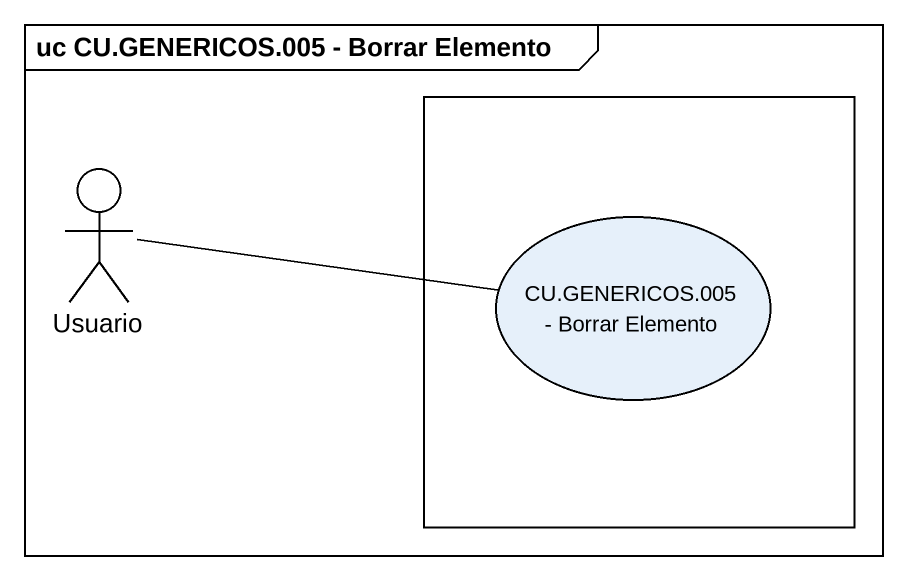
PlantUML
@startuml
mainframe uc CU.GENERICOS.005 - Borrar Elemento
actor Usuario
rectangle " " as rectangle1 {
  usecase "CU.GENERICOS.005 - Borrar Elemento" as CU_GENERICOS_005_Borrar
}
Usuario -right- CU_GENERICOS_005_Borrar
@enduml
